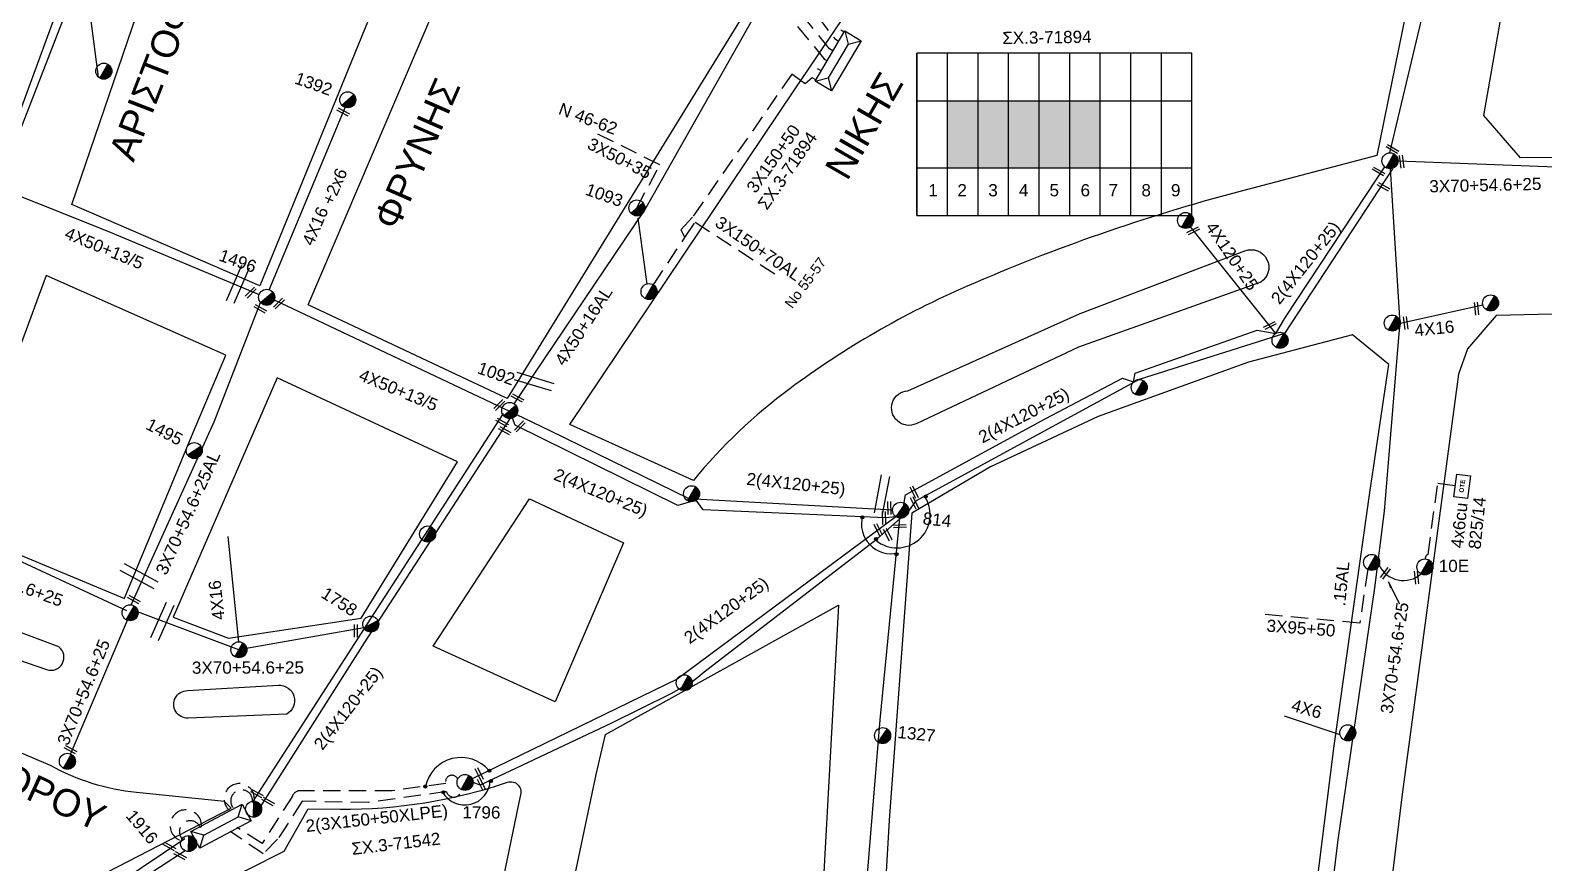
# Model space of a CAD drawing. Header units: millimetres. Extents: x 898 to 5598, y 789 to 3443.
# Drawn here: x 2600.3 to 2823.1, y 1130.7 to 1253.2 of the extents above; entities that cross this region are included whole.
import ezdxf
from ezdxf.enums import TextEntityAlignment as Align

# ---------------------------------------------------------------- set-up
doc = ezdxf.new("R2010")
doc.units = ezdxf.units.MM
doc.linetypes.add('DASHED', pattern=[19.05, 12.7, -6.35])
for name, color, linetype in [('Pillar OTE', 7, 'Continuous'), ('Άγνωστα', 7, 'Continuous'), ('Ασφαλειοκιβώτια Χ.Τ 9 αναχωρήσεων', 7, 'Continuous'), ('Γυμνά εναέρια ΧΤ (3Φ)   4x50CU', 7, 'Continuous'), ('Γυμνά εναέρια ΧΤ και ΦΟΠ (3Φ)   4x50+16AL', 7, 'Continuous'), ('Εναέρια παροχή ΧΤ 4x16', 7, 'SYN_LINE'), ('Επιγραφές - Σχήματα', 7, 'Continuous'), ('Καλώδια ΧΤ   15AL', 7, 'DASHED'), ('Καλώδια ΧΤ   3x150+50AL', 7, 'DASHED'), ('Καλώδια ΧΤ   3x150+50AL XLPE', 7, 'DASHED'), ('Καλώδια ΧΤ   3x150+50CU', 7, 'DASHED'), ('Καλώδια ΧΤ   3x150+70AL', 7, 'DASHED'), ('Καλώδια ΧΤ   3x150AL+50CU', 7, 'DASHED'), ('Καλώδια ΧΤ   3x95+35 CU', 7, 'DASHED'), ('Μηχανική τομή', 7, 'Continuous'), ('Στύλος ΦΜ', 7, 'Continuous'), ('Στύλος ΦΜ @ 1', 7, 'Continuous'), ('Συνδέσεις', 7, 'Continuous'), ('Συνεστραμμένα ΧΤ   3x70+54.6+25 AL', 7, 'SYN_LINE'), ('Συνεστραμμένα ΧΤ   4x120+25 AL', 7, 'SYN_LINE'), ('Τομή', 7, 'Continuous'), ('Υποσταθμός εναέριος 2 στύλων', 7, 'Continuous'), ('Υποσταθμός πόλεως', 7, 'Continuous'), ('Υπόβαθρο ΔΕΗ', 7, 'Continuous'), ('Υπόγεια καλώδια Παροχών ΧΤ   4x50AL', 7, 'DASHED'), ('Υπόγεια καλώδια Παροχών ΧΤ   4x6', 7, 'DASHED')]:
    doc.layers.add(name, color=color, linetype=linetype)
doc.styles.add('arial', font='arial.ttf')
doc.styles.get("Standard").update_dxf_attribs({"font": 'arial.ttf'})
doc.linetypes.add('SYN_LINE', pattern='A,0.5,-0.0001,["/\\/\\/\\/",Standard,S=0.1,R=0,X=0,Y=-0.05],-0.25', length=0.7501)
doc.dimstyles.new('ISO-25', dxfattribs={"dimtxt": 2.5, "dimasz": 2.5, "dimexe": 1.25, "dimexo": 0.625, "dimtad": 1, "dimtxsty": 'Standard', "dimcen": 2.5, "dimadec": 0, "dimazin": 0, "dimtfac": 1, "dimtmove": 0, "dimatfit": 3, "dimfxl": 1, "dimarcsym": 0})

# ---------------------------------------------------------------- blocks, each defined once
blk = doc.blocks.new('ΥΠΑΡΧΩΝ ΤΣΙΜΕΝΤΕΝΙΟΣ ΣΤΥΛΟΣ')
at = {"layer": 'Στύλος ΦΜ'}
blk.add_hatch(color=7, dxfattribs=at).paths.add_polyline_path([(-1.29, -2.28, 0.574793), (2.62, 0, 0.268822), (1.3, 2.27)])
at = {"layer": 'Στύλος ΦΜ', "color": 7}
blk.add_line((-1.29, -2.28), (1.3, 2.27), dxfattribs=at)
blk.add_circle((0, 0), 2.62, dxfattribs=at)
at = {"layer": 'Στύλος ΦΜ', "flags": 4}
for tag, p in [('ΑΡΙΘΜΟΣ', (-4.68, 8.05)), ('ΤΥΠΟΣ', (-4.91, 3.03))]:
    blk.add_attdef(tag, p, '', height=4, dxfattribs=at)
blk = doc.blocks.new('ΑΣΦΑΛΕΙΟΚΙΒΩΤΙΟ ΥΠΟΣΤΑΘΜΟΥ 9 ΑΝΑΧΩΡΗΣΕΩΝ')
at = {"layer": 'Ασφαλειοκιβώτια Χ.Τ 9 αναχωρήσεων', "ltscale": 40}
for p, q in [((-23.8, 40.36), (24.02, 40.36)), ((-9.72, 40.36), (-9.72, -40.64)), ((9.94, 40.36), (9.94, -40.64)), ((-23.8, 31.36), (24.02, 31.36)), ((-23.8, 22.36), (24.02, 22.36)), ((-23.8, 13.36), (24.02, 13.36)), ((-23.8, 4.36), (24.02, 4.36)), ((-23.8, -4.64), (24.02, -4.64)), ((-23.8, -13.64), (24.02, -13.64)), ((-23.8, -22.64), (24.02, -22.64)), ((-23.8, -31.64), (24.02, -31.64))]:
    blk.add_line(p, q, dxfattribs=at)
at = {"layer": 'Ασφαλειοκιβώτια Χ.Τ 9 αναχωρήσεων'}
blk.add_lwpolyline([(-23.8, -40.64), (24.02, -40.64), (24.02, 40.36), (-23.8, 40.36)], close=True, dxfattribs=at)
for s, p in [('1', (-18.13, 36.98)), ('2', (-18.13, 28.42)), ('3', (-18.13, 19.34)), ('4', (-18.13, 10.32)), ('5', (-18.13, 1.31)), ('6', (-18.13, -7.83)), ('7', (-18.13, -16.07)), ('8', (-18.13, -25.75)), ('9', (-18.13, -34.45))]:
    blk.add_text(s, height=3.6, rotation=270, dxfattribs=at).set_placement(p)
at = {"layer": 'Ασφαλειοκιβώτια Χ.Τ 9 αναχωρήσεων', "ltscale": 40}
for tag, height, p in [('ΟΝΟΜΑ', 5, (-0.16, 44.31)), ('ΚΕΙΜΕΝΟ 1', 2, (17.06, 35.59)), ('ΚΕΙΜΕΝΟ 2', 2, (17.06, 26.88)), ('ΚΕΙΜΕΝΟ 3', 2, (17.06, 17.69)), ('ΚΕΙΜΕΝΟ 4', 2, (17.06, 8.71)), ('ΚΕΙΜΕΝΟ 5', 2, (17.06, -0.13)), ('ΚΕΙΜΕΝΟ 6', 2, (17.06, -9.05)), ('ΚΕΙΜΕΝΟ 7', 2, (17.06, -18.13)), ('ΚΕΙΜΕΝΟ 8', 2, (17.06, -26.85)), ('ΚΕΙΜΕΝΟ 9', 2, (17.06, -35.99)), ('ΣΧ', 2, (-0.1, -42.64))]:
    blk.add_attdef(tag, text='', height=height, dxfattribs=at).set_placement(p, align=Align.MIDDLE_CENTER)
blk = doc.blocks.new('ΥΠΟΣΤΑΘΜΟΣ ΕΝΑΕΡΙΟΣ ΕΠΙ 2 ΣΤΥΛΩΝ')
at = {"layer": 'Υποσταθμός εναέριος 2 στύλων', "linetype": 'Continuous'}
for points in [[(-11.97, -2.11, 0.574793), (-8.45, -0.07, 0.268822), (-9.64, 1.98)], [(9.68, -2.15, 0.574793), (13.19, -0.1, 0.268822), (12.01, 1.95)]]:
    blk.add_hatch(color=256, dxfattribs=at).paths.add_polyline_path(points)
for p, q in [((-11.97, -2.11), (-9.64, 1.98)), ((9.68, -2.15), (12.01, 1.95))]:
    blk.add_line(p, q, dxfattribs=at)
for centre in [(-10.81, -0.07), (10.84, -0.1)]:
    blk.add_circle(centre, 2.36, dxfattribs=at)
at = {"layer": 'Υποσταθμός πόλεως', "linetype": 'Continuous', "ltscale": 40}
blk.add_lwpolyline([(-8.57, 2.82), (8.57, 2.82), (8.57, -2.82), (-8.57, -2.82)], close=True, dxfattribs=at)
for points in [[(-5.75, 0), (-8.57, 2.82)], [(-8.57, -2.82), (-5.75, 0)], [(-5.75, 0), (5.75, 0)], [(5.75, 0), (8.57, 2.82)], [(8.57, -2.82), (5.75, 0)]]:
    blk.add_lwpolyline(points, dxfattribs=at)
at = {"layer": 'Υποσταθμός εναέριος 2 στύλων', "ltscale": 40, "flags": 1}
for tag, p in [('ΜΕΤΑΣΧΗΜΑΤΙΣΜΟΣ', (14.09, 2.51)), ('ΙΣΧΥΣ', (14.07, -0.28)), ('ΑΡΙΘΜΟΣ', (14.19, -3))]:
    blk.add_attdef(tag, p, '', height=1.8, dxfattribs=at)
blk = doc.blocks.new('ΥΠΟΣΤΑΘΜΟΣ ΠΟΛΕΩΣ 6 ΑΝΑΧΩΡΗΣΕΩΝ')
at = {"layer": 'Υποσταθμός πόλεως', "linetype": 'Continuous', "ltscale": 40}
for p, q in [((-8.18, -2.82), (-8.18, -4)), ((-5.01, -2.82), (-5.01, -4)), ((-1.74, -2.82), (-1.74, -4)), ((1.65, -2.82), (1.65, -4)), ((5.07, -2.82), (5.07, -4)), ((8.16, -2.82), (8.16, -4))]:
    blk.add_line(p, q, dxfattribs=at)
blk.add_lwpolyline([(-8.57, 2.82), (8.57, 2.82), (8.57, -2.82), (-8.57, -2.82)], close=True, dxfattribs=at)
for points in [[(-5.75, 0), (-8.57, 2.82)], [(5.75, 0), (8.57, 2.82)], [(-8.57, -2.82), (-5.75, 0)], [(-5.75, 0), (5.75, 0)], [(8.57, -2.82), (5.75, 0)]]:
    blk.add_lwpolyline(points, dxfattribs=at)
at = {"layer": 'Υποσταθμός πόλεως', "linetype": 'SYN_LINE', "ltscale": 40, "flags": 1}
for tag, p in [('ΜΕΤΑΣΧΗΜΑΤΙΣΜΟΣ', (9.64, 1.91)), ('ΙΣΧΥΣ', (9.62, -0.89)), ('ΑΡΙΘΜΟΣ', (9.74, -3.61))]:
    blk.add_attdef(tag, p, '', height=1.8, dxfattribs=at)
blk = doc.blocks.new('ΜΗΧΑΝΙΚΗ ΤΟΜΗ')
at = {"layer": 'Μηχανική τομή', "ltscale": 40}
for p, q in [((-1.89, 0.78), (1.89, 0.78)), ((1.89, 0), (-1.89, 0))]:
    blk.add_line(p, q, dxfattribs=at)
blk = doc.blocks.new('ΤΟΜΗ')
at = {"layer": 'Τομή', "ltscale": 40}
for p, q in [((-5.68, 0), (5.68, 0)), ((5.68, -2.33), (-5.68, -2.33))]:
    blk.add_line(p, q, dxfattribs=at)
blk = doc.blocks.new('_ΣΥΝΔΕΣΗ')
at = {"layer": 'Συνδέσεις', "linetype": 'SYN_LINE', "ltscale": 40}
blk.add_hatch(color=256, dxfattribs=at).paths.add_polyline_path([(0.5, -0.01, 1), (-0.5, -0.01, 1)])
at = {"layer": 'Συνδέσεις'}
blk.add_circle((0, -0.01), 0.5, dxfattribs=at)
blk = doc.blocks.new('PILLAR ΟΤΕ')
at = {"layer": 'Pillar OTE', "ltscale": 40}
blk.add_lwpolyline([(-3.31, 2.02), (3.39, 2.02), (3.39, -1.99), (-3.31, -1.99)], close=True, dxfattribs=at)
at = {"layer": 'Pillar OTE', "insert": (-1.81, 0.71), "char_height": 1.3575, "width": 109.961, "attachment_point": 1}
blk.add_mtext('{\\fArial|b1|i0|c161|p34;OTE}', dxfattribs=at)

msp = doc.modelspace()

# ---------------------------------------------------------------- hatches: boundary and pattern name
at = {"layer": 'Ασφαλειοκιβώτια Χ.Τ 9 αναχωρήσεων', "ltscale": 40}
for color, points in [(30, [(2735.35, 1232.95), (2739.85, 1232.95), (2739.85, 1242.77), (2735.35, 1242.77)]), (6, [(2739.85, 1232.95), (2744.35, 1232.95), (2744.35, 1242.77), (2739.85, 1242.77)]), (85, [(2748.85, 1242.77), (2744.35, 1242.77), (2744.35, 1232.95), (2748.85, 1232.95)]), (62, [(2748.85, 1232.95), (2753.35, 1232.95), (2753.35, 1242.77), (2748.85, 1242.77)]), (27, [(2753.35, 1232.95), (2757.85, 1232.95), (2757.85, 1242.77), (2753.35, 1242.77)])]:
    msp.add_hatch(color=color, dxfattribs=at).paths.add_polyline_path(points)

# ---------------------------------------------------------------- linework, layer by layer
at = {"layer": 'Άγνωστα', "color": 85, "linetype": 'DASHED', "ltscale": 0.2}
msp.add_lwpolyline([(2717.98, 1250.43), (2714.62, 1254.65), (2729.01, 1275.19), (2748.87, 1304.83), (2749.98, 1304.62), (2760.62, 1320.78), (2763.33, 1324.92)], dxfattribs=at)
at = {"layer": 'Άγνωστα', "color": 6, "linetype": 'DASHED', "ltscale": 0.2}
msp.add_lwpolyline([(2717.37, 1248.82), (2712.78, 1254.42), (2730.21, 1279.57), (2748.18, 1306.31), (2749.84, 1305.82), (2754.31, 1313.62), (2748.63, 1315.67), (2746.51, 1314.84), (2745.07, 1315.23)], dxfattribs=at)
at = {"layer": 'Άγνωστα', "color": 62, "linetype": 'DASHED', "ltscale": 0.2}
msp.add_lwpolyline([(2813.73, 1299.26), (2813.41, 1299.18), (2813, 1297.97), (2813.67, 1296.93), (2810.63, 1282.31), (2782.41, 1292.58), (2781.76, 1293.6, 0.439729), (2778.61, 1294.14), (2749.9, 1303.49), (2726.11, 1269.1), (2716.25, 1255.17), (2718.81, 1251.84)], format="xyb", dxfattribs=at)
at = {"layer": 'Άγνωστα', "color": 62, "linetype": 'SYN_LINE', "ltscale": 20}
for points in [[(2596.41, 1232.1), (2608.86, 1264.28), (2620.08, 1298.86)], [(2610.36, 1246.29), (2610.36, 1246.29), (2608.32, 1262.16)]]:
    msp.add_lwpolyline(points, dxfattribs=at)
at = {"layer": 'Άγνωστα', "color": 62}
for points in [[(2545.84, 1252.36), (2572.82, 1239.12), (2611.48, 1223.69), (2634.02, 1214.28)], [(2718, 1058.84), (2721.52, 1085.74), (2723.46, 1127.85), (2725.44, 1151.74), (2728.34, 1181.39)]]:
    msp.add_lwpolyline(points, dxfattribs=at)
at = {"layer": 'Άγνωστα', "color": 151, "linetype": 'SYN_LINE', "ltscale": 11}
msp.add_lwpolyline([(2783.67, 1208.55), (2771.15, 1224.27)], dxfattribs=at)
at = {"layer": 'Άγνωστα', "color": 30}
msp.add_lwpolyline([(2636.24, 1213.49), (2671.82, 1196.67)], dxfattribs=at)
at = {"layer": 'Άγνωστα', "color": 30, "linetype": 'DASHED', "ltscale": 0.2}
msp.add_lwpolyline([(2797.22, 1173.87), (2796.04, 1165.94), (2781.65, 1167.24)], dxfattribs=at)
at = {"layer": 'Άγνωστα', "color": 2, "linetype": 'SYN_LINE', "ltscale": 20}
msp.add_lwpolyline([(2615.14, 1167.6), (2606.25, 1146.71)], dxfattribs=at)
at = {"layer": 'Άγνωστα', "color": 6, "linetype": 'SYN_LINE', "ltscale": 20}
msp.add_lwpolyline([(2585.52, 1109.05), (2623.08, 1134.25)], dxfattribs=at)
at = {"layer": 'Γυμνά εναέρια ΧΤ (3Φ)   4x50CU', "color": 27, "linetype": 'DASHED', "ltscale": 20}
msp.add_line((2691.16, 1215.83), (2689.84, 1225.55), dxfattribs=at)
at = {"layer": 'Γυμνά εναέρια ΧΤ και ΦΟΠ (3Φ)   4x50+16AL', "color": 27, "ltscale": 40}
msp.add_lwpolyline([(2671.58, 1198.2), (2690.74, 1226.64), (2710, 1260.67)], dxfattribs=at)
at = {"layer": 'Γυμνά εναέρια ΧΤ και ΦΟΠ (3Φ)   4x50+16AL', "color": 30}
msp.add_lwpolyline([(2788.58, 1042.07), (2786.72, 1083.48), (2792.89, 1134.09), (2798.27, 1171.13), (2799.68, 1182.42), (2801.78, 1207.96), (2802.01, 1210.1), (2800.58, 1232.8)], dxfattribs=at)
at = {"layer": 'Εναέρια παροχή ΧΤ 4x16', "color": 30, "ltscale": 20}
for points in [[(2635.52, 1214.99), (2646.68, 1241.83)], [(2802.01, 1210.1), (2814.16, 1212.79)], [(2631.04, 1163.2), (2629.47, 1178.67)]]:
    msp.add_lwpolyline(points, dxfattribs=at)
at = {"layer": 'Εναέρια παροχή ΧΤ 4x16', "color": 0, "linetype": 'Continuous', "ltscale": 0.2}
for centre, radius, start, end in [((2663.75, 1140.85), 5.33, 39.4696, 169.281), ((2664.28, 1142.95), 3.76, 209.8482, 357.6683)]:
    msp.add_arc(centre, radius, start, end, dxfattribs=at)
at = {"layer": 'Καλώδια ΧΤ   3x150+50AL', "color": 27, "linetype": 'DASHED', "ltscale": 0.2}
msp.add_lwpolyline([(2715.45, 1246.18), (2714.41, 1245.27), (2712.43, 1246.69), (2697.82, 1225.67), (2696.08, 1223.82), (2696.7, 1222.68)], dxfattribs=at)
at = {"layer": 'Καλώδια ΧΤ   3x150+50AL XLPE', "color": 1, "linetype": 'DASHED', "ltscale": 0.2}
msp.add_lwpolyline([(2661.6, 1141.16), (2650.06, 1139.56), (2640.37, 1139.74), (2636.74, 1134.15), (2634.62, 1132.03), (2629.78, 1135.31)], dxfattribs=at)
at = {"layer": 'Καλώδια ΧΤ   3x150+50AL XLPE', "color": 151, "linetype": 'DASHED', "ltscale": 0.2}
msp.add_lwpolyline([(2661.53, 1142.34), (2653.6, 1141.3), (2640.11, 1141.29, 0.296942), (2638.91, 1140.51), (2634.47, 1133.55), (2630.72, 1135.9)], format="xyb", dxfattribs=at)
msp.add_arc((2662.4, 1142.64), 0.923, 22.3281, 199.1604, dxfattribs=at)
at = {"layer": 'Καλώδια ΧΤ   3x150+50AL XLPE', "color": 62, "linetype": 'DASHED', "ltscale": 0.2}
msp.add_arc((2631.45, 1139.81), 1.61, 351.4607, 221.0426, dxfattribs=at)
at = {"layer": 'Καλώδια ΧΤ   3x150+50AL XLPE', "color": 1, "linetype": 'DASHED', "ltscale": 0.2}
msp.add_arc((2662.66, 1141.43), 1.09, 194.6493, 2.9803, dxfattribs=at)
at = {"layer": 'Καλώδια ΧΤ   3x150+50CU', "color": 30, "linetype": 'DASHED', "ltscale": 0.2}
msp.add_arc((2631.09, 1140.11), 2.23, 349.0942, 227.7565, dxfattribs=at)
at = {"layer": 'Καλώδια ΧΤ   3x150+70AL', "color": 27, "ltscale": 0.2}
msp.add_lwpolyline([(2692.07, 1215.71), (2696.7, 1222.68), (2698.2, 1224.94), (2709.99, 1217.3)], dxfattribs=at)
at = {"layer": 'Καλώδια ΧΤ   3x150AL+50CU', "color": 7, "linetype": 'Continuous', "ltscale": 0.2}
for centre, radius, start, end in [((2727.93, 1181.9), 4.88, 230.5129, 31.6749), ((2727.06, 1180.52), 4.37, 164.4982, 283.0361)]:
    msp.add_arc(centre, radius, start, end, dxfattribs=at)
at = {"layer": 'Καλώδια ΧΤ   3x150AL+50CU', "color": 6, "linetype": 'DASHED', "ltscale": 0.2}
msp.add_arc((2623.23, 1136.16), 2.32, 354.826, 256.2191, dxfattribs=at)
at = {"layer": 'Καλώδια ΧΤ   3x150AL+50CU', "color": 27, "linetype": 'DASHED', "ltscale": 0.2}
msp.add_arc((2623.88, 1135.29), 1.59, 19.8684, 223.8846, dxfattribs=at)
at = {"layer": 'Καλώδια ΧΤ   3x95+35 CU', "color": 27, "ltscale": 0.2}
msp.add_lwpolyline([(2689.63, 1227.04), (2689.63, 1227.04), (2693, 1233.38), (2683.8, 1237.95)], dxfattribs=at)
at = {"layer": 'Συνεστραμμένα ΧΤ   3x70+54.6+25 AL', "color": 1, "linetype": 'SYN_LINE', "ltscale": 20}
msp.add_lwpolyline([(2906.34, 1251.29), (2879.96, 1238.06), (2861.14, 1233.05), (2830.07, 1232.84), (2801.68, 1233.93)], dxfattribs=at)
at = {"layer": 'Συνεστραμμένα ΧΤ   3x70+54.6+25 AL', "color": 30, "ltscale": 20}
for points in [[(2615.17, 1168.64), (2627.4, 1195.56), (2634.23, 1213.11)], [(2649.42, 1165.24), (2631.04, 1162.02), (2615.71, 1167.74)]]:
    msp.add_lwpolyline(points, dxfattribs=at)
at = {"layer": 'Συνεστραμμένα ΧΤ   3x70+54.6+25 AL', "color": 2, "linetype": 'SYN_LINE', "ltscale": 20}
msp.add_lwpolyline([(2614.56, 1167.75), (2594.22, 1177.19), (2580.38, 1183.8), (2578.19, 1184.87), (2540.77, 1185.79), (2515.16, 1185.63)], dxfattribs=at)
at = {"layer": 'Συνεστραμμένα ΧΤ   3x70+54.6+25 AL', "color": 30, "linetype": 'SYN_LINE', "ltscale": 8}
msp.add_arc((2802.47, 1176.16), 3.94, 205.203, 311.2326, dxfattribs=at)
at = {"layer": 'Συνεστραμμένα ΧΤ   4x120+25 AL', "color": 151, "linetype": 'SYN_LINE', "ltscale": 20}
for points in [[(2800.5, 1235.15), (2805.64, 1256.78), (2810.49, 1291.12)], [(2728.87, 1183.13), (2729.17, 1184.83), (2749.74, 1195.98), (2761.1, 1202.01), (2762.76, 1201.46), (2762.98, 1202.73), (2780.93, 1209.07), (2783.67, 1208.55), (2785.12, 1210.95), (2798.54, 1231.33), (2799.75, 1233.06)], [(2727.77, 1181.6), (2695.56, 1157.71), (2665.39, 1143.03), (2665.28, 1143.02)]]:
    msp.add_lwpolyline(points, dxfattribs=at)
at = {"layer": 'Συνεστραμμένα ΧΤ   4x120+25 AL', "color": 1, "linetype": 'SYN_LINE', "ltscale": 20}
msp.add_lwpolyline([(2800.89, 1232.79), (2784.96, 1208.55), (2763.58, 1201.8), (2730.63, 1183.9), (2729.63, 1182.44), (2724.62, 1178), (2699.56, 1158.74), (2698.58, 1157.97), (2697.78, 1157.29), (2694.61, 1155.57), (2685.9, 1151.24), (2666.55, 1142.09), (2665.51, 1142.52)], dxfattribs=at)
at = {"layer": 'Συνεστραμμένα ΧΤ   4x120+25 AL', "color": 30, "linetype": 'SYN_LINE', "ltscale": 20}
for points in [[(2633.09, 1139.64), (2633.09, 1139.64), (2649.99, 1165.83), (2669.98, 1196.8), (2669.98, 1196.8)], [(2671.82, 1196.67), (2676.82, 1194.31), (2697.27, 1184.27), (2727.28, 1182.63)]]:
    msp.add_lwpolyline(points, dxfattribs=at)
at = {"layer": 'Συνεστραμμένα ΧΤ   4x120+25 AL', "color": 62, "linetype": 'SYN_LINE', "ltscale": 20}
for points in [[(2634.32, 1139.06), (2649.55, 1163.04), (2671.08, 1196.21)], [(2727.77, 1181.6), (2726.2, 1181.45), (2699.41, 1182.64), (2698.38, 1184.04), (2695.66, 1183.23), (2671.71, 1195.08), (2671.32, 1196.12)]]:
    msp.add_lwpolyline(points, dxfattribs=at)
at = {"layer": 'Συνεστραμμένα ΧΤ   4x120+25 AL', "color": 27, "linetype": 'SYN_LINE', "ltscale": 20}
msp.add_lwpolyline([(2550.92, 1089.74), (2570.88, 1100.62), (2587.44, 1108.73), (2615.58, 1127.59), (2623.14, 1132.49)], dxfattribs=at)
at = {"layer": 'Υπόβαθρο ΔΕΗ'}
for points in [[(2939.35, 1278.07), (2922.48, 1264.84), (2910.53, 1256.7), (2901.64, 1250.64, -0.016239), (2887.27, 1243.13, -0.051186), (2863.23, 1234.76), (2845.14, 1234.53), (2819.69, 1234.38), (2814.29, 1240.64), (2822.49, 1287.53), (2903.75, 1310.43), (2924.1, 1316.82), (2933.62, 1320.99), (2939.78, 1324.15)], [(2786.81, 1259.9), (2796.93, 1285.3), (2808.12, 1281.7), (2798.56, 1234.75), (2778.06, 1229.35, 0.038272), (2738.23, 1215.51, 0.056767), (2712.14, 1200.43, 0.061086), (2697.95, 1186.95), (2679.78, 1195.16), (2712.91, 1244.57), (2736.5, 1279.33), (2750.82, 1300.45), (2788.1, 1288.5), (2780.44, 1269.85)], [(2729.52, 1200.14), (2754.87, 1211.48), (2779.14, 1220.72, -0.900072), (2781.47, 1216.12), (2754.63, 1206.53), (2730.77, 1195.29, -1.207908), (2729.52, 1200.14, 31.054254)], [(2800.31, 1204.02), (2794.99, 1208.35), (2779.68, 1204.34), (2757.55, 1196.35), (2741.68, 1188.92), (2730.12, 1182.14), (2726.78, 1136.95), (2723.99, 1088.82), (2722.66, 1071.02), (2722.18, 1068.48, 0.262049), (2722.68, 1067), (2771.18, 1052.21, 0.228818), (2775.95, 1052.95, 0.08883), (2778.86, 1055.83, 0.146283), (2780.42, 1060.51), (2784.32, 1082.92), (2789.82, 1128.32), (2792.29, 1147.92), (2797.52, 1185.18), (2800.31, 1204.02)], [(2604.55, 1162.45), (2583.59, 1170.33, 0.932967), (2581.76, 1166.33), (2602.74, 1159.11, 0.845781), (2604.55, 1162.45, -2.897192)], [(2503.64, 1161.02), (2556.47, 1132.19), (2585.94, 1116.05), (2629.91, 1138.75), (2628.91, 1139.72), (2615.99, 1141.02, -0.102936), (2603.29, 1145.02), (2581.34, 1154.34), (2563.03, 1164.22), (2534.85, 1164.29), (2506.55, 1165.08)], [(2623.46, 1156.03), (2636.85, 1156.81, -0.796179), (2638.08, 1152.58), (2623.56, 1151.97, -1.018619), (2623.46, 1156.03, -0.384347)], [(2599.4, 1113.06), (2637.69, 1132.41), (2641.22, 1138.62), (2645.96, 1138.58, 0.082978), (2670.59, 1142.53, -0.656302), (2672.43, 1140.49), (2665.82, 1108.58), (2661.31, 1086.26), (2631.2, 1096.42), (2622.61, 1099.32), (2616.96, 1101.64), (2599.14, 1112.86), (2599.4, 1113.06)]]:
    msp.add_lwpolyline(points, format="xyb", dxfattribs=at)
for points in [[(2617.02, 1292.94), (2605.67, 1259.94), (2595.45, 1232.25), (2570.58, 1243.12), (2548.13, 1253.14), (2560.17, 1286.2), (2569.73, 1313.76), (2617.02, 1292.94)], [(2658.27, 1274.73), (2634.11, 1215.56), (2606.43, 1227.55), (2618.07, 1261.62), (2627.4, 1288.32), (2658.27, 1274.73)], [(2704.76, 1254.52), (2670.56, 1199.01), (2641.25, 1212.79), (2659.58, 1255.72), (2666.38, 1271.18), (2704.76, 1254.52)], [(2614.2, 1169.61), (2624.32, 1193.98), (2629.1, 1205.36), (2602.65, 1217.08), (2588.97, 1180.05), (2614.19, 1169.59)], [(2848.06, 1024.79), (2835.43, 1073.09), (2838.74, 1111.33), (2841.53, 1143.77), (2844.22, 1167.44), (2847.66, 1197.53), (2849.13, 1212), (2816.13, 1211.23), (2811.93, 1206.31), (2810.59, 1202.57), (2802.25, 1140.39), (2798.97, 1113.43), (2795.77, 1086.01), (2791.56, 1057.85), (2790.27, 1049.7), (2791.26, 1014.62), (2827.06, 1017.74), (2842.68, 1018.91), (2848.06, 1024.79)], [(2649.04, 1166.7), (2663.23, 1189.66), (2636.67, 1202.05), (2621.36, 1166.83), (2629.5, 1163.73), (2649.04, 1166.7)], [(2677.6, 1154.36), (2659.66, 1162.55), (2673.83, 1184.24), (2687.65, 1177.75), (2677.6, 1154.36)], [(2671.06, 1084.07), (2683.62, 1143.67), (2684.99, 1149.56), (2719.31, 1168.57), (2714.14, 1074.77), (2713.63, 1069.72), (2682.3, 1080.57), (2671.06, 1084.07)]]:
    msp.add_lwpolyline(points, dxfattribs=at)
at = {"layer": 'Υπόγεια καλώδια Παροχών ΧΤ   4x6', "color": 30, "linetype": 'DASHED', "ltscale": 0.2}
msp.add_lwpolyline([(2805.7, 1175.4, -0.354179), (2806.12, 1176.07), (2807.52, 1186.52), (2810.11, 1186.17)], format="xyb", dxfattribs=at)
at = {"layer": 'Υπόγεια καλώδια Παροχών ΧΤ   4x6', "color": 30, "linetype": 'SYN_LINE', "ltscale": 10}
msp.add_lwpolyline([(2793.15, 1149.5), (2784.95, 1152.28)], dxfattribs=at)

# ---------------------------------------------------------------- block references
at = {"layer": 'Pillar OTE', "xscale": 0.4999999999999999, "yscale": 0.4999999999999999, "zscale": 0.4999999999999999, "rotation": 82.32084937633303}
msp.add_blockref('PILLAR ΟΤΕ', (2811.13, 1186.05), dxfattribs=at)
at = {"layer": 'Ασφαλειοκιβώτια Χ.Τ 9 αναχωρήσεων', "color": 6, "ltscale": 40, "xscale": 0.5, "yscale": 0.5, "zscale": 0.5, "rotation": 90}
msp.add_blockref('ΑΣΦΑΛΕΙΟΚΙΒΩΤΙΟ ΥΠΟΣΤΑΘΜΟΥ 9 ΑΝΑΧΩΡΗΣΕΩΝ', (2751.03, 1237.8), dxfattribs=at)
at = {"layer": 'Μηχανική τομή'}
for p, xscale, yscale, zscale, rotation in [((2646.5, 1241.32), 0.4999999999999993, 0.4999999999999993, 0.4999999999999993, 151.209313745371), ((2800.96, 1235.87), 0.4999999999999993, 0.4999999999999993, 0.4999999999999993, 150.196826480274), ((2802.42, 1233.86), 0.4999999999999992, 0.4999999999999992, 0.4999999999999992, 97.40935470723565), ((2798.9, 1232.58), 0.4999999999999993, 0.4999999999999993, 0.4999999999999993, 150.196826480274), ((2799.64, 1230.29), 0.4999999999999993, 0.4999999999999993, 0.4999999999999993, 150.196826480274), ((2771.45, 1223.83), 0.4999999999999993, 0.4999999999999993, 0.4999999999999993, 206.4919386149002), ((2632.65, 1214.72), 0.4999999999999996, 0.4999999999999996, 0.4999999999999996, 225.2088573052212), ((2634.29, 1212.35), 0.4999999999999993, 0.4999999999999993, 0.4999999999999993, 151.209313745371), ((2636.79, 1213.11), 0.4999999999999996, 0.4999999999999996, 0.4999999999999996, 225.2088573052212), ((2813.44, 1212.24), 0.4999999999999992, 0.4999999999999992, 0.4999999999999992, 96.47401076182543), ((2782.74, 1209.92), 0.4999999999999992, 0.4999999999999992, 0.4999999999999992, 206.4919386149002), ((2803, 1210.14), 0.4999999999999992, 0.4999999999999992, 0.4999999999999992, 97.40935470723565), ((2669.23, 1198.2), 0.4999999999999996, 0.4999999999999996, 0.4999999999999996, 225.2088573052212), ((2672.15, 1199.25), 0.4999999999999993, 0.4999999999999993, 0.4999999999999993, 151.209313745371), ((2669.89, 1195.64), 0.4999999999999993, 0.4999999999999993, 0.4999999999999993, 151.209313745371), ((2670.26, 1194.43), 0.4999999999999993, 0.4999999999999993, 0.4999999999999993, 151.209313745371), ((2672.26, 1195.02), 0.4999999999999996, 0.4999999999999996, 0.4999999999999996, 225.2088573052212), ((2730.61, 1185.28), 0.4999999999999992, 0.4999999999999992, 0.4999999999999992, 116.4603621510195), ((2726.61, 1182.88), 0.4999999999999996, 0.4999999999999996, 0.4999999999999996, 271.1979143598315), ((2730.67, 1183.72), 0.4999999999999992, 0.4999999999999992, 0.4999999999999992, 116.4603621510195), ((2725.83, 1181.41), 0.4999999999999996, 0.4999999999999996, 0.4999999999999996, 271.1979143598315), ((2725.34, 1179.78), 0.4999999999999992, 0.4999999999999992, 0.4999999999999992, 116.4603621510195), ((2726.73, 1179.05), 0.4999999999999992, 0.4999999999999992, 0.4999999999999992, 116.4603621510195), ((2728.35, 1180.42), 0.4999999999999995, 0.4999999999999995, 0.4999999999999995, 183.160478922156), ((2799.66, 1173.4), 0.4999999999999991, 0.4999999999999991, 0.4999999999999991, 232.983877229739), ((2804.22, 1172.64), 0.4999999999999991, 0.4999999999999991, 0.4999999999999991, 275.4565690841479), ((2615.67, 1169.6), 0.4999999999999993, 0.4999999999999993, 0.4999999999999993, 151.209313745371), ((2648.44, 1164.81), 0.4999999999999992, 0.4999999999999992, 0.4999999999999992, 90.2007269580515), ((2606.34, 1147.5), 0.4999999999999993, 0.4999999999999993, 0.4999999999999993, 151.209313745371), ((2666.58, 1143.86), 0.4999999999999992, 0.4999999999999992, 0.4999999999999992, 116.4603621510195), ((2666.94, 1142.28), 0.4999999999999992, 0.4999999999999992, 0.4999999999999992, 116.4603621510195), ((2633.8, 1141.04), 0.4999999999999993, 0.4999999999999993, 0.4999999999999993, 151.209313745371), ((2635.44, 1139.87), 0.4999999999999993, 0.4999999999999993, 0.4999999999999993, 151.209313745371), ((2620.92, 1133.27), 0.4999999999999993, 0.4999999999999993, 0.4999999999999993, 151.209313745371), ((2622.5, 1131.92), 0.4999999999999993, 0.4999999999999993, 0.4999999999999993, 151.209313745371)]:
    msp.add_blockref('ΜΗΧΑΝΙΚΗ ΤΟΜΗ', p, dxfattribs=dict(at, xscale=xscale, yscale=yscale, zscale=zscale, rotation=rotation))
at = {"layer": 'Στύλος ΦΜ @ 1', "ltscale": 40, "xscale": 0.4499999999998181, "yscale": 0.4499999999998181, "zscale": 0.4499999999998181}
for p in [(2611.16, 1247.15), (2800.5, 1233.97), (2770.41, 1225.19), (2691.42, 1214.73), (2815.31, 1213.05), (2800.84, 1210.1), (2784.31, 1207.56), (2763.58, 1200.62), (2697.68, 1184.99), (2658.83, 1179.06), (2797.8, 1174.89), (2615.02, 1167.48), (2631.04, 1162.03), (2696.61, 1157.18), (2794.28, 1149.81), (2605.79, 1145.62)]:
    msp.add_blockref('ΥΠΑΡΧΩΝ ΤΣΙΜΕΝΤΕΝΙΟΣ ΣΤΥΛΟΣ', p, dxfattribs=at)
at = {"layer": 'Στύλος ΦΜ @ 1', "ltscale": 40}
ref = msp.add_blockref('ΥΠΑΡΧΩΝ ΤΣΙΜΕΝΤΕΝΙΟΣ ΣΤΥΛΟΣ', (2647.07, 1242.94), dxfattribs=dict(at, xscale=0.449999999999818, yscale=0.449999999999818, zscale=0.449999999999818, rotation=340.3685853637216))
ref.add_attrib('ΤΥΠΟΣ', '1392', (2639.11, 1245.38), dxfattribs={"layer": 'Στύλος ΦΜ', "height": 1.8, "rotation": 340.3686, "flags": 4})
ref = msp.add_blockref('ΥΠΑΡΧΩΝ ΤΣΙΜΕΝΤΕΝΙΟΣ ΣΤΥΛΟΣ', (2689.63, 1227.04), dxfattribs=dict(at, xscale=0.449999999999818, yscale=0.449999999999818, zscale=0.449999999999818, rotation=340.3685853637216))
ref.add_attrib('ΤΥΠΟΣ', '1093', (2681.9, 1229.02), dxfattribs={"layer": 'Στύλος ΦΜ', "height": 1.8, "rotation": 340.3686, "flags": 4})
ref = msp.add_blockref('ΥΠΑΡΧΩΝ ΤΣΙΜΕΝΤΕΝΙΟΣ ΣΤΥΛΟΣ', (2635.13, 1213.88), dxfattribs=dict(at, xscale=0.449999999999818, yscale=0.449999999999818, zscale=0.449999999999818, rotation=340.3685853637216))
ref.add_attrib('ΤΥΠΟΣ', '1496', (2627.95, 1219.33), dxfattribs={"layer": 'Στύλος ΦΜ', "height": 1.8, "rotation": 340.3686, "flags": 4})
ref = msp.add_blockref('ΥΠΑΡΧΩΝ ΤΣΙΜΕΝΤΕΝΙΟΣ ΣΤΥΛΟΣ', (2670.91, 1197.23), dxfattribs=dict(at, xscale=0.449999999999818, yscale=0.449999999999818, zscale=0.449999999999818, rotation=340.3685853637216))
ref.add_attrib('ΤΥΠΟΣ', '1092', (2666, 1202.76), dxfattribs={"layer": 'Στύλος ΦΜ', "height": 1.8, "rotation": 340.3686, "flags": 4})
ref = msp.add_blockref('ΥΠΑΡΧΩΝ ΤΣΙΜΕΝΤΕΝΙΟΣ ΣΤΥΛΟΣ', (2624.46, 1191.33), dxfattribs=dict(at, xscale=0.4499999999998181, yscale=0.4499999999998181, zscale=0.4499999999998181, rotation=332.6541262093143))
ref.add_attrib('ΤΥΠΟΣ', '1495', (2617.19, 1194.59), dxfattribs={"layer": 'Στύλος ΦΜ', "height": 1.8, "rotation": 332.6541, "flags": 4})
ref = msp.add_blockref('ΥΠΑΡΧΩΝ ΤΣΙΜΕΝΤΕΝΙΟΣ ΣΤΥΛΟΣ', (2728.46, 1182.56), dxfattribs=dict(at, xscale=0.4499999999998179, yscale=0.4499999999998179, zscale=0.4499999999998179, rotation=354.1148363861845))
ref.add_attrib('ΤΥΠΟΣ', '814', (2731.65, 1180.49), dxfattribs={"layer": 'Στύλος ΦΜ', "height": 1.8, "rotation": 354.1148, "flags": 4})
ref = msp.add_blockref('ΥΠΑΡΧΩΝ ΤΣΙΜΕΝΤΕΝΙΟΣ ΣΤΥΛΟΣ', (2805.64, 1174.22), dxfattribs=dict(at, xscale=0.4499999999998181, yscale=0.4499999999998181, zscale=0.4499999999998181))
ref.add_attrib('ΑΡΙΘΜΟΣ', '10E', (2807.68, 1173.47), dxfattribs={"layer": 'Στύλος ΦΜ', "height": 1.8, "flags": 4})
ref = msp.add_blockref('ΥΠΑΡΧΩΝ ΤΣΙΜΕΝΤΕΝΙΟΣ ΣΤΥΛΟΣ', (2650.46, 1165.8), dxfattribs=dict(at, xscale=0.4499999999998181, yscale=0.4499999999998181, zscale=0.4499999999998181, rotation=327.7894746679651))
ref.add_attrib('ΤΥΠΟΣ', '1758', (2642.99, 1169.84), dxfattribs={"layer": 'Στύλος ΦΜ', "height": 1.8, "rotation": 327.7895, "flags": 4})
ref = msp.add_blockref('ΥΠΑΡΧΩΝ ΤΣΙΜΕΝΤΕΝΙΟΣ ΣΤΥΛΟΣ', (2725.81, 1149.4), dxfattribs=dict(at, xscale=0.4499999999998178, yscale=0.4499999999998178, zscale=0.4499999999998178, rotation=354.1148363861845))
ref.add_attrib('ΤΥΠΟΣ', '1327', (2727.92, 1149.06), dxfattribs={"layer": 'Στύλος ΦΜ', "height": 1.8, "rotation": 354.1148, "flags": 4})
ref = msp.add_blockref('ΥΠΑΡΧΩΝ ΤΣΙΜΕΝΤΕΝΙΟΣ ΣΤΥΛΟΣ', (2664.33, 1142.52), dxfattribs=dict(at, xscale=0.4499999999998181, yscale=0.4499999999998181, zscale=0.4499999999998181))
ref.add_attrib('ΤΥΠΟΣ', '1796', (2663.95, 1137.21), dxfattribs={"layer": 'Στύλος ΦΜ', "height": 1.8, "flags": 4})
at = {"layer": 'Συνδέσεις', "xscale": 0.4499999999999886, "yscale": 0.4499999999999886, "zscale": 0.4499999999999886}
for p in [(2732.16, 1184.59), (2722.83, 1181.52), (2724.84, 1178.33), (2727.85, 1176.1), (2667.93, 1144.24), (2658.49, 1141.92), (2661.15, 1141.08), (2668.13, 1142.71)]:
    msp.add_blockref('_ΣΥΝΔΕΣΗ', p, dxfattribs=at)
at = {"layer": 'Τομή', "xscale": 0.5, "yscale": 0.5, "zscale": 0.5}
for p, rotation in [((2631.42, 1215.56), 246.2310675850567), ((2674.69, 1202.04), 343.1934480870389), ((2725.14, 1184.96), 79.3565185269366), ((2616.07, 1172.36), 151.5329251320511), ((2619.23, 1166.43), 65.98346655454358)]:
    msp.add_blockref('ΤΟΜΗ', p, dxfattribs=dict(at, rotation=rotation))
at = {"layer": 'Υποσταθμός εναέριος 2 στύλων', "xscale": 0.4999999999999999, "yscale": 0.4999999999999999, "zscale": 0.4999999999999999, "rotation": 27.97590626823341}
msp.add_blockref('ΥΠΟΣΤΑΘΜΟΣ ΕΝΑΕΡΙΟΣ ΕΠΙ 2 ΣΤΥΛΩΝ', (2628.4, 1136.08), dxfattribs=at)
at = {"layer": 'Υποσταθμός πόλεως', "xscale": 0.5, "yscale": 0.5, "zscale": 0.5, "rotation": 239.1860585203399}
msp.add_blockref('ΥΠΟΣΤΑΘΜΟΣ ΠΟΛΕΩΣ 6 ΑΝΑΧΩΡΗΣΕΩΝ', (2719.26, 1248.66), dxfattribs=at)

# ---------------------------------------------------------------- texts
at = {"ltscale": 40, "char_height": 4, "width": 94.4586, "attachment_point": 1, "style": 'arial'}
for s, insert, rotation in [('ΑΡΙΣΤΟΦΑΝΟΥΣ', (2611.8, 1235.08), 68.7999), ('ΦΡΥΝΗΣ', (2650.68, 1225.1), 66.3646), ('ΝΙΚΗΣ', (2717.13, 1232.87), 60.0272), ('ΣΑΡΑΝΤΑΠΟΡΟΥ', (2570.1, 1158.1), 335.2722)]:
    msp.add_mtext(s, dxfattribs=dict(at, insert=insert, rotation=rotation))
at = {"layer": 'Άγνωστα', "ltscale": 40, "char_height": 1.8, "attachment_point": 1, "style": 'arial'}
for s, insert, width, rotation in [('ΣX.3-71894', (2743.4, 1252.93), 7.0677, 0.8848), ('N 46-62', (2678.57, 1242.56), 13.1928, 339.5692), ('3X150+50', (2705.64, 1230.1), 31.6072, 54.5643), ('3X50+35', (2682.99, 1237.46), 31.6072, 332.7902), ('ΣX.3-71894', (2707.29, 1227.63), 7.0677, 55.2141), ('3X70+54.6+25', (2806.27, 1231.11), 31.6072, 1.3108), ('4X50+13/5', (2605.91, 1224.28), 31.6072, 337.5748), ('4X120+25', (2774.74, 1225.22), 31.6072, 304.3871), ('2(4X120+25)', (2782.82, 1213.82), 31.6072, 51.5692), ('4X50+13/5', (2649.23, 1203.42), 31.6072, 337.5748), ('2(4X120+25)', (2739.69, 1193.97), 31.6072, 27.3744), ('2(4X120+25)', (2677.92, 1188.78), 31.6072, 337.5748), ('2(4X120+25)', (2705.89, 1188.1), 31.6072, 353.9557), ('3X70+54.6+25', (2589.86, 1175.67), 31.6072, 339.9685), ('2(4X120+25)', (2696.35, 1164.27), 31.6072, 36.0502), ('3X70+54.6+25', (2799.07, 1152.8), 31.6072, 81.5908), ('3X95+50', (2782.41, 1166.5), 31.6072, 355.7303), ('3X70+54.6+25', (2604.22, 1148.49), 31.6072, 67.7402), ('3X70+54.6+25', (2624.12, 1160.3), 31.6072, 0.1177), ('2(4X120+25)', (2641.92, 1148.24), 31.6072, 52.1702), ('2(3X150+50XLPE)', (2640.78, 1137), 31.6072, 6.2798), ('ΣΧ.3-71542', (2647.53, 1133.63), 7.0677, 6.7451)]:
    msp.add_mtext(s, dxfattribs=dict(at, insert=insert, width=width, rotation=rotation))
at = {"layer": 'Γυμνά εναέρια ΧΤ και ΦΟΠ (3Φ)   4x50+16AL', "ltscale": 40, "insert": (2677.41, 1204.64), "char_height": 1.8, "width": 31.6072, "attachment_point": 1, "rotation": 56.8159, "style": 'arial'}
msp.add_mtext('4X50+16AL', dxfattribs=at)
at = {"layer": 'Εναέρια παροχή ΧΤ 4x16', "ltscale": 20, "char_height": 1.8, "width": 31.6072, "attachment_point": 1, "style": 'arial'}
for s, insert, rotation in [('+2x6', (2643.2, 1228.02), 66.3867), ('4X16', (2640.27, 1222.04), 66.3867), ('4X16', (2804.02, 1209.91), 5.8754), ('4X16', (2627.16, 1166.31), 95.992), ('1916', (2615.66, 1138.7), 310.3782)]:
    msp.add_mtext(s, dxfattribs=dict(at, insert=insert, rotation=rotation))
at = {"layer": 'Καλώδια ΧΤ   15AL', "ltscale": 0.2, "insert": (2792.1, 1168.57), "char_height": 1.8, "width": 31.6072, "attachment_point": 1, "rotation": 84.2501, "style": 'arial'}
msp.add_mtext('.15AL', dxfattribs=at)
at = {"layer": 'Καλώδια ΧΤ   3x150+70AL', "ltscale": 0.2, "insert": (2702, 1225.95), "char_height": 1.8, "width": 31.6072, "attachment_point": 1, "rotation": 325.4702, "style": 'arial'}
msp.add_mtext('3X150+70AL', dxfattribs=at)
at = {"layer": 'Μηχανική τομή', "linetype": 'DASHED', "ltscale": 20, "insert": (2711.28, 1213.01), "char_height": 1.5, "attachment_point": 1, "rotation": 53.4464}
msp.add_mtext_dynamic_manual_height_columns('Νο 55-57', width=8.8521, gutter_width=12.5, heights=[3.08], dxfattribs=at)
at = {"layer": 'Συνεστραμμένα ΧΤ   3x70+54.6+25 AL', "ltscale": 20, "insert": (2618.71, 1173.62), "char_height": 1.8, "width": 31.6072, "attachment_point": 1, "rotation": 65.7865, "style": 'arial'}
msp.add_mtext('3X70+54.6+25AL', dxfattribs=at)
at = {"layer": 'Υπόγεια καλώδια Παροχών ΧΤ   4x50AL', "color": 7, "ltscale": 0.2, "char_height": 1.8, "attachment_point": 1, "rotation": 84.0591}
for s, insert in [('4x6cu', (2809.45, 1177.1)), ('825/14', (2812.03, 1176.94))]:
    msp.add_mtext_dynamic_manual_height_columns(s, width=1.8, gutter_width=12.5, heights=[0.118], dxfattribs=dict(at, insert=insert))
at = {"layer": 'Υπόγεια καλώδια Παροχών ΧΤ   4x6', "ltscale": 0.2, "insert": (2786.33, 1154.82), "char_height": 1.8, "width": 31.6072, "attachment_point": 1, "rotation": 344.1674, "style": 'arial'}
msp.add_mtext('4X6', dxfattribs=at)

# ---------------------------------------------------------------- leaders
at = {"layer": 'Επιγραφές - Σχήματα', "ltscale": 40}
msp.add_leader([(2800.21, 1172.05), (2801.88, 1168.78)], dimstyle='ISO-25', override={"dimasz": 1, "dimtad": 0}, dxfattribs=at)

doc.saveas('drawing.dxf')
